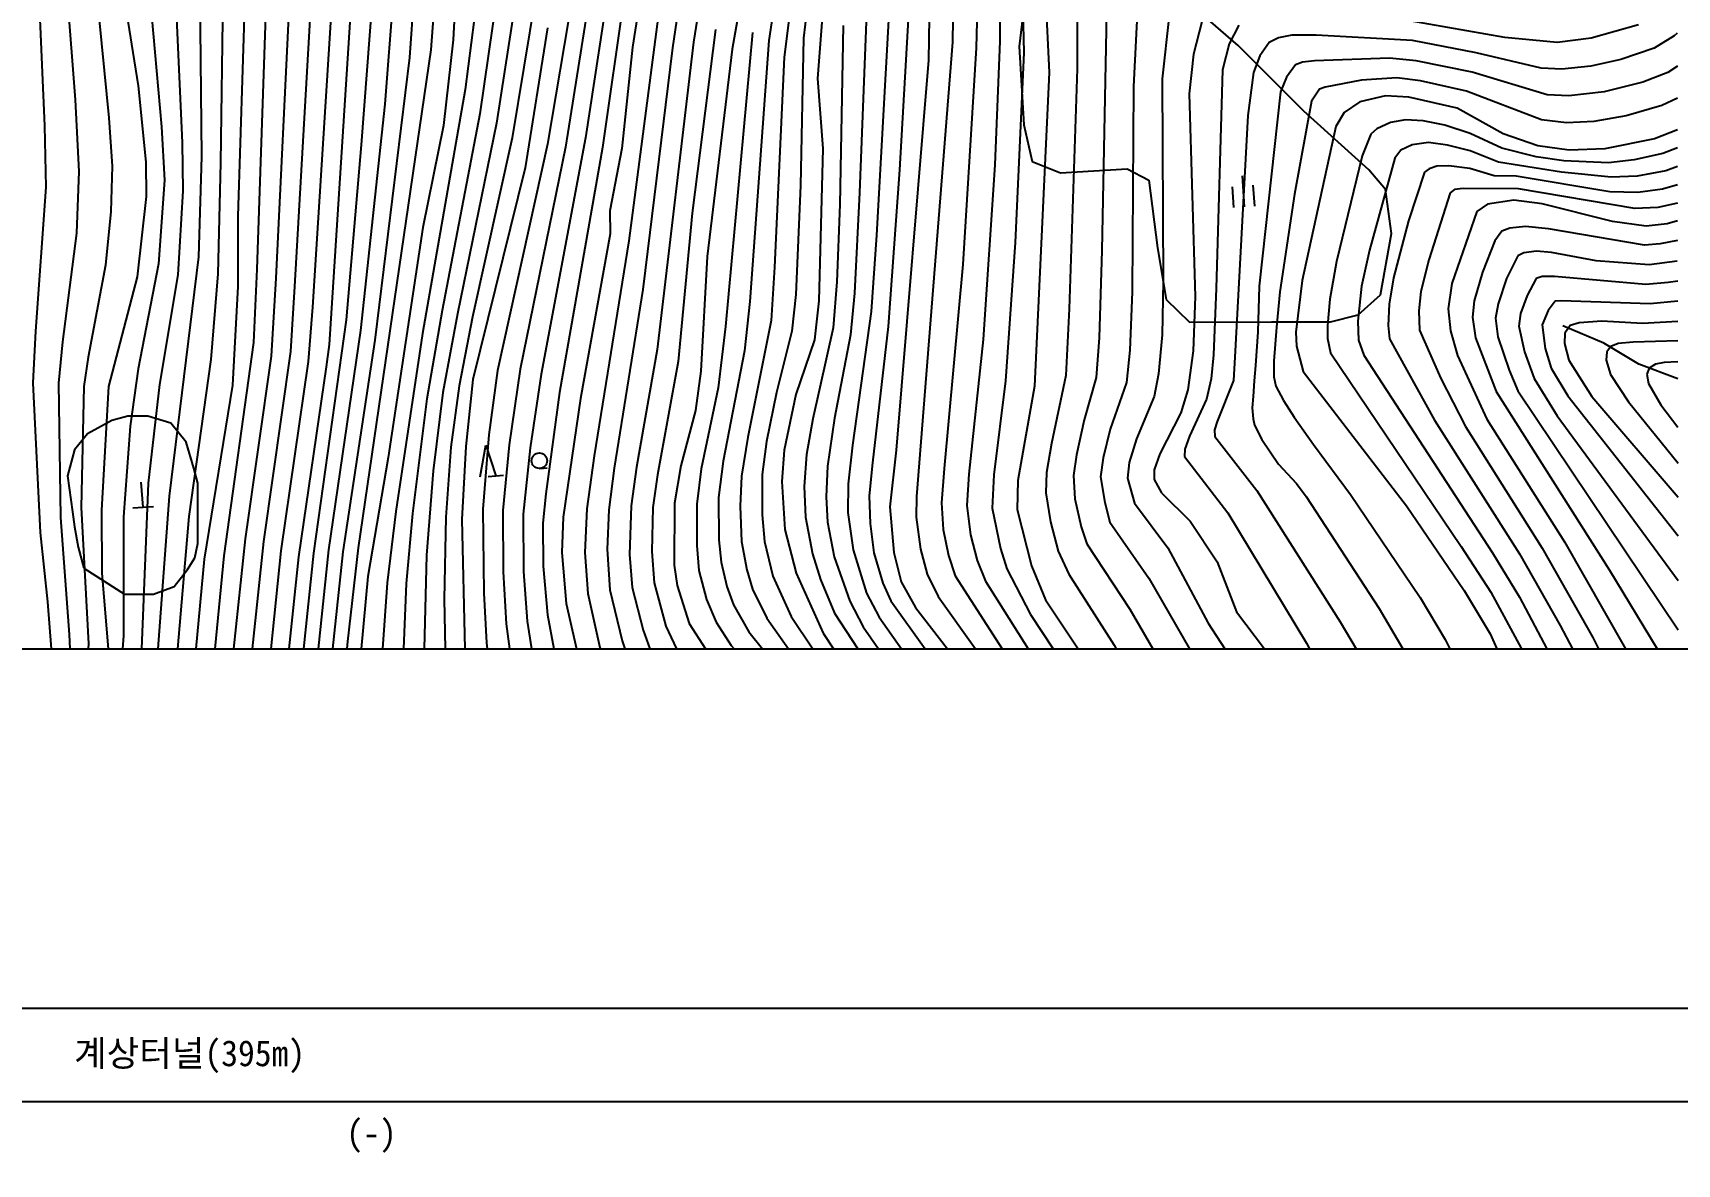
# Model space of a CAD drawing. Header units: millimetres. Extents: x 11366 to 12162, y 1103 to 1810.
# Drawn here: x 11638.1 to 11796.4, y 1346.9 to 1455.7 of the extents above; entities that cross this region are included whole.
import ezdxf
from ezdxf.enums import TextEntityAlignment as Align
from ezdxf.xclip import XClip

# ---------------------------------------------------------------- set-up
doc = ezdxf.new("R2010")
doc.units = ezdxf.units.MM
doc.header["$LTSCALE"] = 10
doc.header["$MEASUREMENT"] = 0
doc.header["$XCLIPFRAME"] = 2
for name, color, linetype in [('TT-TABL-LIN1', 4, 'Continuous'), ('TT-TABL-LIN2', 1, 'Continuous'), ('TT-TABL-TEX2', 3, 'Continuous'), ('TZ-BASE', 253, 'Continuous')]:
    doc.layers.add(name, color=color, linetype=linetype)
doc.layers.add('TX-PAPR', color=2, linetype='Continuous', plot=False)
doc.styles.get("Standard").update_dxf_attribs({"font": 'GulimChe.ttf'})

# ---------------------------------------------------------------- blocks, each defined once
blk = doc.blocks.new('JD-DHDFH546DFH43')
at = {"layer": 'TZ-BASE'}
for p, q in [((204.76, 21.18, 236), (204.09, -28.23, 236)), ((249.18, 8.48, 214), (243.41, -35.72, 214)), ((251.3, 8.15, 213), (247.62, -17.16, 213)), ((253.49, 8.13, 212), (249.63, -16.61, 212)), ((209.13, 6.7, 234), (207.59, -38.46, 234)), ((257.59, 6.93, 210), (253.37, -17.28, 210)), ((215.97, 5.53, 231), (212.95, -42.12, 231)), ((206.89, 1.84, 235), (205.75, -33.34, 235)), ((213.69, 3.08, 232), (211.22, -40.13, 232)), ((236.73, 1.86, 221), (232.16, -25.81, 221)), ((211.38, 1.26, 233), (209.41, -39.33, 233)), ((234.52, 0.47, 222), (230.66, -24.42, 222)), ((240.23, 1.27, 219), (235.57, -26.42, 219)), ((241.72, 1.09, 218), (237.31, -26.72, 218)), ((201.97, -1.38, 237), (202.27, -27.61, 237)), ((230.33, -0.15, 224), (227.66, -21.16, 224)), ((232.36, -0.42, 223), (229.07, -23.51, 223)), ((277.2, -1.33, 198), (276.86, -17.14, 198)), ((242.93, -1.63, 217), (239.23, -25.83, 217)), ((244.27, -3.17, 216), (240.87, -26.75, 216)), ((283.15, -4.32, 195), (283.86, -19.54, 195)), ((199.48, -5.48, 238), (200.39, -26.27, 238)), ((245.53, -5.88, 215), (243.75, -17.08, 215)), ((268.91, -5.56, 202), (267.24, -35.19, 202)), ((270.83, -5.12, 201), (269.48, -28.91, 201)), ((279.02, -5.19, 197), (279.14, -16.51, 197)), ((281.14, -4.84, 196), (281.45, -17.65, 196)), ((286.55, -4.86, 194), (286.57, -19.17, 194)), ((258.26, -7.14, 208), (256.88, -16.44, 208)), ((274.72, -6.69, 199), (274.57, -16.62, 199)), ((186.47, -9.18, 243), (187.14, -24.66, 243)), ((191.89, -8.92, 241), (193.33, -23.88, 241)), ((216.96, -8.34, 230), (214.55, -45.71, 230)), ((219.01, -8.2, 229), (217.64, -26.49, 229)), ((220.97, -8.67, 228), (219.9, -22.58, 228)), ((222.96, -8.84, 227), (222.28, -18.09, 227)), ((224.98, -8.74, 226), (224.33, -17.34, 226)), ((226.9, -9.35, 225), (226.48, -16.39, 225)), ((261.18, -8.37, 206), (260.22, -16.21, 206)), ((272.39, -8.8, 200), (272.27, -18.33, 200)), ((281.95, -8.97, 196.72), (280.99, -17.01, 196.72)), ((289.48, -9.14, 193), (288.96, -36.65, 193)), ((189.16, -9.7, 242), (190.1, -22.17, 242)), ((194.56, -10.68, 240), (196.16, -20.82, 240)), ((259.32, -10.26, 207), (258.37, -18.04, 207)), ((262.32, -10.37, 205), (261.57, -20.09, 205)), ((266.42, -10.27, 203), (265.61, -31.08, 203)), ((197.27, -11.87, 239), (198.42, -24.75, 239)), ((292.41, -12.63, 192), (291.98, -20.86, 192)), ((302.07, -16.93, 196.72), (296.53, -12.11, 196.72)), ((295.42, -14.04, 191), (294.77, -20.13, 191)), ((235.58, -15.23, 220), (233.42, -28.71, 220)), ((251.76, -15.38, 211), (249.5, -33.07, 211)), ((255.32, -15.69, 209), (252.72, -43.97, 209)), ((264.04, -15.02, 204), (263.72, -32.23, 204)), ((298.58, -14.65, 190), (297.78, -17.76, 190)), ((302.12, -14.96, 189), (301.22, -16.77, 189)), ((327.76, -16.17, 189), (318.61, -14.55, 189)), ((340.61, -14.94, 189), (336.06, -16.21, 189)), ((344.35, -15.74, 188), (344.04, -16, 188)), ((224.33, -17.34, 226), (217.34, -65.27, 226)), ((226.48, -16.39, 225), (225.55, -24.63, 225)), ((243.75, -17.08, 215), (242.73, -26.85, 215)), ((247.62, -17.16, 213), (244.75, -40.4, 213)), ((249.63, -16.61, 212), (246.14, -46.2, 212)), ((253.37, -17.28, 210), (250.94, -37.25, 210)), ((256.88, -16.44, 208), (255.07, -41.56, 208)), ((260.22, -16.21, 206), (259.92, -30.4, 206)), ((274.57, -16.62, 199), (271.11, -60.35, 199)), ((276.86, -17.14, 198), (275.56, -38.02, 198)), ((279.14, -16.51, 197), (278.64, -28.41, 197)), ((280.99, -17.01, 196.72), (281.45, -24.58, 196.72)), ((301.22, -16.77, 189), (300.57, -19.27, 189)), ((308.39, -23.24, 196.72), (302.07, -16.93, 196.72)), ((305.05, -16.64, 188), (304.17, -17.92, 188)), ((305.97, -16.19, 188), (305.05, -16.64, 188)), ((307.23, -15.93, 188), (305.97, -16.19, 188)), ((309.58, -15.95, 188), (307.23, -15.93, 188)), ((318.87, -16.46, 188), (309.58, -15.95, 188)), ((324.99, -17.62, 188), (318.87, -16.46, 188)), ((332.79, -16.65, 189), (327.76, -16.17, 189)), ((336.06, -16.21, 189), (332.79, -16.65, 189)), ((342.13, -17.18, 188), (338.91, -18.27, 188)), ((344.04, -16, 188), (342.13, -17.18, 188)), ((222.28, -18.09, 227), (218.96, -45.29, 227)), ((258.37, -18.04, 207), (257.44, -38.26, 207)), ((272.27, -18.33, 200), (269.14, -55.87, 200)), ((281.45, -17.65, 196), (280.61, -35.9, 196)), ((297.78, -17.76, 190), (297.36, -21.57, 190)), ((304.17, -17.92, 188), (303.55, -19.52, 188)), ((307.59, -18.8, 187), (306.73, -19.98, 187)), ((308.27, -18.53, 187), (307.59, -18.8, 187)), ((309.43, -18.39, 187), (308.27, -18.53, 187)), ((316.63, -18.15, 187), (309.43, -18.39, 187)), ((319.21, -18.39, 187), (316.63, -18.15, 187)), ((324.59, -19.49, 187), (319.21, -18.39, 187)), ((331.23, -19.12, 188), (324.99, -17.62, 188)), ((336.04, -18.93, 188), (333.23, -19.2, 188)), ((338.91, -18.27, 188), (336.04, -18.93, 188)), ((344.36, -18.92, 187), (343.43, -19.53, 187)), ((261.57, -20.09, 205), (262.07, -26.84, 205)), ((283.86, -19.54, 195), (282.46, -49.73, 195)), ((286.57, -19.17, 194), (285.81, -42.26, 194)), ((294.77, -20.13, 191), (294.84, -39.63, 191)), ((300.57, -19.27, 189), (299.95, -40.33, 189)), ((303.55, -19.52, 188), (302.99, -23.67, 188)), ((306.73, -19.98, 187), (306.15, -21.38, 187)), ((313.96, -20.28, 186), (310.44, -20.93, 186)), ((317.34, -20.03, 186), (313.96, -20.28, 186)), ((319.64, -20.33, 186), (317.34, -20.03, 186)), ((324.04, -21.32, 186), (319.64, -20.33, 186)), ((331.82, -21.69, 187), (324.59, -19.49, 187)), ((333.23, -19.2, 188), (331.23, -19.12, 188)), ((341.04, -20.47, 187), (337.3, -21.4, 187)), ((343.43, -19.53, 187), (341.04, -20.47, 187)), ((196.16, -20.82, 240), (196.9, -28.17, 240)), ((227.66, -21.16, 224), (223.53, -44.66, 224)), ((291.98, -20.86, 192), (291.85, -40.63, 192)), ((297.36, -21.57, 190), (297.94, -41.08, 190)), ((306.15, -21.38, 187), (304.08, -40.08, 187)), ((309.9, -21.13, 186), (309.14, -22.3, 186)), ((310.44, -20.93, 186), (309.9, -21.13, 186)), ((316.25, -21.76, 185), (313.78, -22.35, 185)), ((318.49, -21.91, 185), (316.25, -21.76, 185)), ((323.15, -22.97, 185), (318.49, -21.91, 185)), ((331.28, -24.08, 186), (324.04, -21.32, 186)), ((333.9, -21.77, 187), (331.82, -21.69, 187)), ((337.3, -21.4, 187), (333.9, -21.77, 187)), ((344.36, -21.99, 186), (342.86, -22.71, 186)), ((190.1, -22.17, 242), (190.46, -29.06, 242)), ((219.9, -22.58, 228), (217.58, -44.35, 228)), ((229.07, -23.51, 223), (225.42, -42.45, 223)), ((302.99, -23.67, 188), (301.76, -46.94, 188)), ((309.14, -22.3, 186), (307.5, -31.25, 186)), ((314.65, -28.91, 196.72), (308.39, -23.24, 196.72)), ((312.29, -23.39, 185), (311.47, -24.71, 185)), ((313.78, -22.35, 185), (312.29, -23.39, 185)), ((327.57, -25.43, 185), (323.15, -22.97, 185)), ((339.42, -23.69, 186), (336.31, -24.25, 186)), ((342.86, -22.71, 186), (339.42, -23.69, 186)), ((187.14, -24.66, 243), (187.27, -30.57, 243)), ((193.33, -23.88, 241), (193.65, -28.55, 241)), ((198.42, -24.75, 239), (198.69, -29.88, 239)), ((225.55, -24.63, 225), (223.58, -34.45, 225)), ((230.66, -24.42, 222), (226.9, -42.74, 222)), ((281.45, -24.58, 196.72), (282.23, -28.08, 196.72)), ((311.47, -24.71, 185), (308.23, -39.55, 185)), ((315.41, -24.94, 184), (314.84, -25.47, 184)), ((316.74, -24.33, 184), (315.41, -24.94, 184)), ((318.19, -24.08, 184), (316.74, -24.33, 184)), ((319.88, -24.19, 184), (318.19, -24.08, 184)), ((321.98, -24.6, 184), (319.88, -24.19, 184)), ((324.41, -25.4, 184), (321.98, -24.6, 184)), ((333.68, -24.36, 186), (331.28, -24.08, 186)), ((336.31, -24.25, 186), (333.68, -24.36, 186)), ((344.37, -25.04, 185), (342.16, -25.9, 185)), ((200.39, -26.27, 238), (200.47, -30.93, 238)), ((217.64, -26.49, 229), (216.18, -43.32, 229)), ((232.16, -25.81, 221), (228.37, -43.03, 221)), ((235.57, -26.42, 219), (230.77, -48.2, 219)), ((237.31, -26.72, 218), (232.93, -48.09, 218)), ((239.23, -25.83, 217), (234.96, -48.55, 217)), ((240.87, -26.75, 216), (236.74, -50.34, 216)), ((242.73, -26.85, 215), (241.57, -32.83, 215)), ((262.07, -26.84, 205), (261.69, -41.5, 205)), ((314.84, -25.47, 184), (314, -27.56, 184)), ((318.82, -26.48, 183), (317.73, -27, 183)), ((320.4, -26.28, 183), (318.82, -26.48, 183)), ((322.22, -26.51, 183), (320.4, -26.28, 183)), ((324.42, -27.06, 183), (322.22, -26.51, 183)), ((327.46, -26.82, 184), (324.41, -25.4, 184)), ((330.76, -27.66, 184), (327.46, -26.82, 184)), ((330.93, -26.6, 185), (327.57, -25.43, 185)), ((333.95, -27.01, 185), (330.93, -26.6, 185)), ((337.37, -26.88, 185), (333.95, -27.01, 185)), ((342.16, -25.9, 185), (337.37, -26.88, 185)), ((344.37, -26.79, 184), (342.97, -27.34, 184)), ((196.9, -28.17, 240), (196.93, -31.47, 240)), ((202.27, -27.61, 237), (201.98, -37.27, 237)), ((204.09, -28.23, 236), (203.84, -38.89, 236)), ((278.64, -28.41, 197), (277.51, -45.24, 197)), ((282.23, -28.08, 196.72), (284.97, -29.19, 196.72)), ((314, -27.56, 184), (311.54, -37.73, 184)), ((317.15, -27.76, 183), (314.73, -36.63, 183)), ((317.73, -27, 183), (317.15, -27.76, 183)), ((327.13, -28.15, 183), (324.42, -27.06, 183)), ((333.2, -29.13, 183), (327.13, -28.15, 183)), ((333.44, -28.03, 184), (330.76, -27.66, 184)), ((337.73, -28.21, 184), (333.44, -28.03, 184)), ((340.2, -27.93, 184), (337.73, -28.21, 184)), ((342.97, -27.34, 184), (340.2, -27.93, 184)), ((190.46, -29.06, 242), (190.24, -35, 242)), ((193.65, -28.55, 241), (193.55, -32.9, 241)), ((198.69, -29.88, 239), (198.13, -37.95, 239)), ((233.42, -28.71, 220), (228.4, -49.08, 220)), ((269.48, -28.91, 201), (268.38, -43.98, 201)), ((284.97, -29.19, 196.72), (291.38, -28.79, 196.72)), ((291.38, -28.79, 196.72), (293.47, -29.9, 196.72)), ((293.47, -29.9, 196.72), (294.29, -36.4, 196.72)), ((302.45, -29.46, 188.43), (302.66, -32.45, 188.43)), ((316.25, -30.79, 196.72), (314.65, -28.91, 196.72)), ((320, -29.13, 182), (318.47, -33.8, 182)), ((320.45, -28.79, 182), (320, -29.13, 182)), ((321.21, -28.54, 182), (320.45, -28.79, 182)), ((322.35, -28.51, 182), (321.21, -28.54, 182)), ((324.36, -28.77, 182), (322.35, -28.51, 182)), ((326.72, -29.48, 182), (324.36, -28.77, 182)), ((328.85, -29.51, 182), (326.72, -29.48, 182)), ((337.84, -31, 182), (328.85, -29.51, 182)), ((337.99, -29.61, 183), (333.2, -29.13, 183)), ((340.5, -29.5, 183), (337.99, -29.61, 183)), ((343.26, -28.98, 183), (340.5, -29.5, 183)), ((344.37, -28.57, 183), (343.26, -28.98, 183)), ((187.27, -30.57, 243), (186.28, -44.41, 243)), ((196.93, -31.47, 240), (196.08, -39.19, 240)), ((200.47, -30.93, 238), (199.97, -38.99, 238)), ((259.92, -30.4, 206), (259.48, -40.91, 206)), ((265.61, -31.08, 203), (265.13, -40.77, 203)), ((301.67, -32.52, 188.43), (301.52, -30.52, 188.43)), ((303.66, -32.38, 188.43), (303.52, -30.38, 188.43)), ((307.5, -31.25, 186), (306.07, -40.65, 186)), ((316.83, -35.01, 196.72), (316.25, -30.79, 196.72)), ((322.47, -31.11, 181), (320.43, -37.57, 181)), ((322.89, -30.79, 181), (322.47, -31.11, 181)), ((323.73, -30.69, 181), (322.89, -30.79, 181)), ((329.05, -30.72, 181), (323.73, -30.69, 181)), ((340.25, -32.62, 181), (329.05, -30.72, 181)), ((340.54, -31.08, 182), (337.84, -31, 182)), ((342.94, -30.77, 182), (340.54, -31.08, 182)), ((344.37, -30.34, 182), (342.94, -30.77, 182)), ((193.55, -32.9, 241), (193.02, -38.08, 241)), ((241.57, -32.83, 215), (241.6, -35.05, 215)), ((249.5, -33.07, 211), (248.17, -47.35, 211)), ((263.72, -32.23, 204), (263.43, -39.66, 204)), ((325.06, -32.9, 180), (322.65, -39.85, 180)), ((326.09, -32.21, 180), (325.06, -32.9, 180)), ((328.6, -31.8, 180), (326.09, -32.21, 180)), ((331.35, -32.18, 180), (328.6, -31.8, 180)), ((338.1, -33.88, 180), (331.35, -32.18, 180)), ((342.49, -32.52, 181), (340.25, -32.62, 181)), ((344.36, -32.09, 181), (342.49, -32.52, 181)), ((205.75, -33.34, 235), (205.76, -40.12, 235)), ((223.58, -34.45, 225), (220.23, -56.59, 225)), ((318.47, -33.8, 182), (317.03, -39.29, 182)), ((327.46, -34.81, 179), (326.79, -35.72, 179)), ((328.24, -34.5, 179), (327.46, -34.81, 179)), ((329.73, -34.34, 179), (328.24, -34.5, 179)), ((331.94, -34.58, 179), (329.73, -34.34, 179)), ((341.18, -36.16, 179), (331.94, -34.58, 179)), ((341.35, -34.31, 180), (338.1, -33.88, 180)), ((343.38, -34.09, 180), (341.35, -34.31, 180)), ((344.38, -33.8, 180), (343.38, -34.09, 180)), ((190.24, -35, 242), (188.89, -45.44, 242)), ((241.6, -35.05, 215), (238.76, -50.89, 215)), ((243.41, -35.72, 214), (240.08, -56.42, 214)), ((267.24, -35.19, 202), (266.75, -42.54, 202)), ((280.61, -35.9, 196), (279.67, -49.21, 196)), ((294.29, -36.4, 196.72), (295.14, -41.39, 196.72)), ((315.76, -40.92, 196.72), (316.83, -35.01, 196.72)), ((326.79, -35.72, 179), (325.59, -38.73, 179)), ((342.71, -36.03, 179), (341.18, -36.16, 179)), ((344.38, -35.69, 179), (342.71, -36.03, 179)), ((198.13, -37.95, 239), (196.16, -48.04, 239)), ((201.98, -37.27, 237), (199.16, -60.31, 237)), ((250.94, -37.25, 210), (250.34, -48.28, 210)), ((288.96, -36.65, 193), (288.7, -45.08, 193)), ((311.54, -37.73, 184), (310.9, -41.34, 184)), ((314.73, -36.63, 183), (313.96, -40.09, 183)), ((320.43, -37.57, 181), (319.67, -40.6, 181)), ((329.01, -37.17, 178), (327.91, -39.37, 178)), ((329.56, -36.88, 178), (329.01, -37.17, 178)), ((330.81, -36.73, 178), (329.56, -36.88, 178)), ((332.24, -36.86, 178), (330.81, -36.73, 178)), ((336.54, -37.65, 178), (332.24, -36.86, 178)), ((341.63, -38.03, 178), (336.54, -37.65, 178)), ((344.34, -37.69, 178), (341.63, -38.03, 178)), ((193.02, -38.08, 241), (191.35, -46.92, 241)), ((196.08, -39.19, 240), (193.31, -49.75, 240)), ((199.97, -38.99, 238), (198.22, -49.56, 238)), ((203.84, -38.89, 236), (203.15, -47.14, 236)), ((207.59, -38.46, 234), (207.27, -45.52, 234)), ((209.41, -39.33, 233), (208.98, -46.83, 233)), ((257.44, -38.26, 207), (257.1, -43.39, 207)), ((275.56, -38.02, 198), (273.78, -57.63, 198)), ((308.23, -39.55, 185), (307.63, -44.51, 185)), ((317.03, -39.29, 182), (316.62, -41.82, 182)), ((325.59, -38.73, 179), (324.78, -41.51, 179)), ((327.91, -39.37, 178), (327.09, -41.79, 178)), ((330.75, -39.36, 177), (329.88, -40.98, 177)), ((331.34, -39.16, 177), (330.75, -39.36, 177)), ((332.54, -39.16, 177), (331.34, -39.16, 177)), ((341.31, -39.92, 177), (332.54, -39.16, 177)), ((205.76, -40.12, 235), (205.24, -49.63, 235)), ((211.22, -40.13, 232), (210.83, -46.37, 232)), ((244.75, -40.4, 213), (242.01, -57.61, 213)), ((259.48, -40.91, 206), (259.11, -44.42, 206)), ((263.43, -39.66, 204), (263.08, -44.11, 204)), ((265.13, -40.77, 203), (264.76, -44.79, 203)), ((291.85, -40.63, 192), (291.64, -46.24, 192)), ((294.84, -39.63, 191), (294.74, -44.79, 191)), ((297.94, -41.08, 190), (297.73, -46.31, 190)), ((299.95, -40.33, 189), (299.71, -46.7, 189)), ((304.08, -40.08, 187), (303.96, -44.48, 187)), ((306.07, -40.65, 186), (305.75, -44.04, 186)), ((313.96, -40.09, 183), (313.6, -43.47, 183)), ((313.64, -42.84, 196.72), (315.76, -40.92, 196.72)), ((319.67, -40.6, 181), (319.46, -42.46, 181)), ((322.65, -39.85, 180), (322.3, -42.27, 180)), ((329.88, -40.98, 177), (329.25, -42.71, 177)), ((343.48, -39.74, 177), (341.31, -39.92, 177)), ((344.39, -39.61, 177), (343.48, -39.74, 177)), ((212.95, -42.12, 231), (212.53, -47.33, 231)), ((225.42, -42.45, 223), (223.97, -50.94, 223)), ((226.9, -42.74, 222), (225.51, -50.34, 222)), ((255.07, -41.56, 208), (254.54, -46.32, 208)), ((261.69, -41.5, 205), (261.29, -45.26, 205)), ((266.75, -42.54, 202), (264.94, -55.38, 202)), ((285.81, -42.26, 194), (285.47, -48.69, 194)), ((295.14, -41.39, 196.72), (297.37, -43.57, 196.72)), ((310.9, -41.34, 184), (310.66, -43.87, 184)), ((316.62, -41.82, 182), (316.52, -43.89, 182)), ((319.46, -42.46, 181), (319.52, -44.32, 181)), ((322.3, -42.27, 180), (322.5, -44.39, 180)), ((324.78, -41.51, 179), (324.62, -43.09, 179)), ((327.09, -41.79, 178), (326.85, -43.17, 178)), ((329.25, -42.71, 177), (329.08, -43.95, 177)), ((331.92, -42.44, 176), (331.35, -43.81, 176)), ((332.59, -41.54, 176), (331.92, -42.44, 176)), ((333.16, -41.51, 176), (332.59, -41.54, 176)), ((341.74, -41.78, 176), (333.16, -41.51, 176)), ((344.39, -41.55, 176), (341.74, -41.78, 176)), ((216.18, -43.32, 229), (213.05, -65.79, 229)), ((228.37, -43.03, 221), (227.06, -49.68, 221)), ((252.72, -43.97, 209), (252, -49.87, 209)), ((257.1, -43.39, 207), (254.87, -54.61, 207)), ((263.08, -44.11, 204), (261.12, -52.85, 204)), ((268.38, -43.98, 201), (266.86, -57.1, 201)), ((297.37, -43.57, 196.72), (305.28, -43.51, 196.72)), ((305.28, -43.51, 196.72), (310.97, -43.53, 196.72)), ((305.75, -44.04, 186), (305.49, -47.3, 186)), ((310.66, -43.87, 184), (310.66, -45.14, 184)), ((310.97, -43.53, 196.72), (313.64, -42.84, 196.72)), ((313.6, -43.47, 183), (313.67, -45.3, 183)), ((316.52, -43.89, 182), (316.65, -45.17, 182)), ((319.52, -44.32, 181), (321.58, -48.98, 181)), ((324.62, -43.09, 179), (324.92, -45.08, 179)), ((326.85, -43.17, 178), (327.07, -44.97, 178)), ((329.08, -43.95, 177), (329.63, -46.4, 177)), ((331.35, -43.81, 176), (331.62, -46.09, 176)), ((337.29, -45.57, 175.79), (333.33, -43.91, 175.79)), ((334.05, -43.89, 175), (333.53, -44.6, 175)), ((334.89, -43.61, 175), (334.05, -43.89, 175)), ((337.08, -43.45, 175), (334.89, -43.61, 175)), ((340.99, -43.7, 175), (337.08, -43.45, 175)), ((344.39, -43.49, 175), (340.99, -43.7, 175)), ((186.28, -44.41, 243), (186.04, -49.39, 243)), ((188.89, -45.44, 242), (188.49, -49.43, 242)), ((207.27, -45.52, 234), (204.42, -66.06, 234)), ((214.55, -45.71, 230), (214.28, -47.86, 230)), ((217.58, -44.35, 228), (214.5, -65.46, 228)), ((218.96, -45.29, 227), (215.87, -65.67, 227)), ((223.53, -44.66, 224), (220.98, -61.78, 224)), ((259.11, -44.42, 206), (257.63, -50.33, 206)), ((261.29, -45.26, 205), (259.5, -50.52, 205)), ((264.76, -44.79, 203), (263.22, -52.79, 203)), ((277.51, -45.24, 197), (276.14, -58.18, 197)), ((288.7, -45.08, 193), (288.41, -48.88, 193)), ((294.74, -44.79, 191), (294.41, -48.54, 191)), ((303.96, -44.48, 187), (303.74, -47.72, 187)), ((307.63, -44.51, 185), (307.68, -45.87, 185)), ((307.68, -45.87, 185), (308.34, -48.31, 185)), ((310.66, -45.14, 184), (310.95, -46.5, 184)), ((313.67, -45.3, 183), (314.18, -46.74, 183)), ((316.65, -45.17, 182), (320.97, -53, 182)), ((322.5, -44.39, 180), (323.18, -46.75, 180)), ((324.92, -45.08, 179), (326.91, -50.24, 179)), ((327.07, -44.97, 178), (328.16, -48.17, 178)), ((333.53, -44.6, 175), (333.5, -45.62, 175)), ((333.5, -45.62, 175), (333.91, -47.21, 175)), ((340.65, -47.61, 175.79), (337.29, -45.57, 175.79)), ((338.66, -45.61, 174), (337.94, -45.91, 174)), ((340.1, -45.48, 174), (338.66, -45.61, 174)), ((344.4, -45.34, 174), (340.1, -45.48, 174)), ((191.35, -46.92, 241), (190.92, -49.74, 241)), ((203.15, -47.14, 236), (201.06, -62.27, 236)), ((208.98, -46.83, 233), (206.46, -64.41, 233)), ((210.83, -46.37, 232), (208.22, -64.66, 232)), ((212.53, -47.33, 231), (209.9, -65.57, 231)), ((246.14, -46.2, 212), (244.16, -57.51, 212)), ((248.17, -47.35, 211), (246.16, -58.24, 211)), ((254.54, -46.32, 208), (252.5, -56.95, 208)), ((291.64, -46.24, 192), (291.32, -49.37, 192)), ((297.73, -46.31, 190), (297.22, -50.06, 190)), ((299.71, -46.7, 189), (299.48, -49.02, 189)), ((301.76, -46.94, 188), (301.62, -49.17, 188)), ((305.49, -47.3, 186), (305.52, -48.81, 186)), ((310.95, -46.5, 184), (323.55, -65.14, 184)), ((314.18, -46.74, 183), (326.55, -65.77, 183)), ((323.18, -46.75, 180), (326.01, -52.88, 180)), ((329.63, -46.4, 177), (330.56, -48.99, 177)), ((331.62, -46.09, 176), (332.22, -47.99, 176)), ((333.91, -47.21, 175), (336.11, -50.72, 175)), ((337.56, -46.41, 174), (337.49, -47.22, 174)), ((337.49, -47.22, 174), (337.93, -48.59, 174)), ((337.94, -45.91, 174), (337.56, -46.41, 174)), ((343.1, -47.45, 173), (342.25, -47.59, 173)), ((344.4, -47.38, 173), (343.1, -47.45, 173)), ((196.16, -48.04, 239), (195.41, -53.56, 239)), ((214.28, -47.86, 230), (211.59, -66.13, 230)), ((230.77, -48.2, 219), (229.93, -54.41, 219)), ((232.93, -48.09, 218), (231.89, -55.37, 218)), ((234.96, -48.55, 217), (233.92, -55.66, 217)), ((250.34, -48.28, 210), (249.81, -52.06, 210)), ((285.47, -48.69, 194), (284.11, -55.24, 194)), ((288.41, -48.88, 193), (287.25, -52.95, 193)), ((294.41, -48.54, 191), (294, -50.7, 191)), ((299.48, -49.02, 189), (299.01, -50.97, 189)), ((303.74, -47.72, 187), (303.61, -49.19, 187)), ((305.52, -48.81, 186), (305.69, -49.71, 186)), ((308.34, -48.31, 185), (318.29, -61.22, 185)), ((321.58, -48.98, 181), (323.95, -53.59, 181)), ((328.16, -48.17, 178), (329, -50.18, 178)), ((330.56, -48.99, 177), (332.78, -52.56, 177)), ((332.22, -47.99, 176), (333.82, -50.64, 176)), ((337.93, -48.59, 174), (339.64, -51.22, 174)), ((344.4, -49.02, 175.79), (340.65, -47.61, 175.79)), ((341.63, -47.99, 173), (341.41, -48.56, 173)), ((341.41, -48.56, 173), (341.57, -49.47, 173)), ((342.25, -47.59, 173), (341.63, -47.99, 173)), ((186.04, -49.39, 243), (186.74, -63.79, 243)), ((188.49, -49.43, 242), (188.68, -62.35, 242)), ((190.92, -49.74, 241), (190.69, -61.41, 241)), ((193.31, -49.75, 240), (192.63, -61.66, 240)), ((198.22, -49.56, 238), (197.13, -59.04, 238)), ((205.24, -49.63, 235), (202.52, -66.38, 235)), ((225.51, -50.34, 222), (224.58, -57.87, 222)), ((227.06, -49.68, 221), (226.28, -55.6, 221)), ((228.4, -49.08, 220), (227.72, -55.53, 220)), ((236.74, -50.34, 216), (235.42, -60.07, 216)), ((252, -49.87, 209), (250.38, -57.66, 209)), ((257.63, -50.33, 206), (256.67, -55.04, 206)), ((259.5, -50.52, 205), (258.35, -55.87, 205)), ((279.67, -49.21, 196), (278.56, -58.25, 196)), ((282.46, -49.73, 195), (280.87, -58.81, 195)), ((291.32, -49.37, 192), (289.76, -53.87, 192)), ((297.22, -50.06, 190), (296.54, -52.28, 190)), ((301.62, -49.17, 188), (300.06, -53.13, 188)), ((303.61, -49.19, 187), (303.5, -50.7, 187)), ((305.69, -49.71, 186), (306.44, -51.09, 186)), ((326.91, -50.24, 179), (337.81, -67.44, 179)), ((329, -50.18, 178), (344.44, -73.17, 178)), ((333.82, -50.64, 176), (344.43, -64.13, 176)), ((341.57, -49.47, 173), (342.77, -51.51, 173)), ((223.97, -50.94, 223), (222.59, -61.96, 223)), ((238.76, -50.89, 215), (237.09, -62.32, 215)), ((249.81, -52.06, 210), (248.4, -57.38, 210)), ((294, -50.7, 191), (292.27, -54.79, 191)), ((299.01, -50.97, 189), (297.39, -54.53, 189)), ((303.5, -50.7, 187), (303.42, -51.79, 187)), ((303.42, -51.79, 187), (303.52, -52.86, 187)), ((306.44, -51.09, 186), (307.45, -52.71, 186)), ((336.11, -50.72, 175), (344.42, -60.4, 175)), ((339.64, -51.22, 174), (344.42, -57.13, 174)), ((342.77, -51.51, 173), (344.41, -53.66, 173)), ((193.62, -53.01, 238.13), (191.3, -54.32, 238.13)), ((195.16, -52.6, 238.13), (193.62, -53.01, 238.13)), ((195.41, -53.56, 239), (194.77, -62.28, 239)), ((197.1, -52.6, 238.13), (195.16, -52.6, 238.13)), ((199.3, -53.29, 238.13), (197.1, -52.6, 238.13)), ((200.79, -55.1, 238.13), (199.3, -53.29, 238.13)), ((261.12, -52.85, 204), (260.51, -56.29, 204)), ((263.22, -52.79, 203), (262.53, -57.41, 203)), ((287.25, -52.95, 193), (286.51, -56.31, 193)), ((296.54, -52.28, 190), (294.52, -56.23, 190)), ((300.06, -53.13, 188), (299.78, -53.92, 188)), ((303.52, -52.86, 187), (303.65, -53.47, 187)), ((303.65, -53.47, 187), (304.34, -54.85, 187)), ((307.45, -52.71, 186), (309.32, -55.32, 186)), ((320.97, -53, 182), (329.15, -65.85, 182)), ((323.95, -53.59, 181), (331.33, -65.3, 181)), ((326.01, -52.88, 180), (333.49, -64.71, 180)), ((332.78, -52.56, 177), (344.43, -68.42, 177)), ((191.3, -54.32, 238.13), (190.03, -55.83, 238.13)), ((201.54, -57.61, 238.13), (200.79, -55.1, 238.13)), ((229.93, -54.41, 219), (229.34, -61.56, 219)), ((231.89, -55.37, 218), (231.29, -61.68, 218)), ((254.87, -54.61, 207), (254.25, -58.37, 207)), ((256.67, -55.04, 206), (256.23, -58.22, 206)), ((264.94, -55.38, 202), (264.53, -59.11, 202)), ((284.11, -55.24, 194), (283.63, -58.04, 194)), ((289.76, -53.87, 192), (289.06, -56.61, 192)), ((292.27, -54.79, 191), (291.58, -57.05, 191)), ((297.39, -54.53, 189), (296.93, -55.79, 189)), ((299.78, -53.92, 188), (299.81, -54.55, 188)), ((299.81, -54.55, 188), (303.86, -59.77, 188)), ((304.34, -54.85, 187), (305.96, -57.21, 187)), ((309.32, -55.32, 186), (312.89, -60.14, 186)), ((190.03, -55.83, 238.13), (189.37, -58.36, 238.13)), ((220.23, -56.59, 225), (218.27, -68.02, 225)), ((226.28, -55.6, 221), (225.8, -62.32, 221)), ((227.72, -55.53, 220), (227.32, -62.54, 220)), ((229.1, -58.45, 219.29), (229.64, -55.41, 219.29)), ((229.64, -55.41, 219.29), (230.6, -58.34, 219.29)), ((233.92, -55.66, 217), (233.22, -62.05, 217)), ((240.08, -56.42, 214), (239.36, -61.52, 214)), ((252.5, -56.95, 208), (252.05, -60.42, 208)), ((258.35, -55.87, 205), (258.13, -58.88, 205)), ((260.51, -56.29, 204), (260.3, -59.38, 204)), ((269.14, -55.87, 200), (268.54, -61.32, 200)), ((286.51, -56.31, 193), (286.21, -58.3, 193)), ((289.06, -56.61, 192), (288.81, -58.43, 192)), ((294.52, -56.23, 190), (293.97, -57.77, 190)), ((296.93, -55.79, 189), (296.92, -56.49, 189)), ((296.92, -56.49, 189), (301.07, -61.91, 189)), ((189.37, -58.36, 238.13), (189.85, -61.81, 238.13)), ((201.91, -59.04, 238.13), (201.54, -57.61, 238.13)), ((224.58, -57.87, 222), (223.93, -65.99, 222)), ((229.85, -58.4, 219.29), (231.35, -58.29, 219.29)), ((234.84, -57.64, 219.29), (235.54, -57.59, 219.29)), ((242.01, -57.61, 213), (241.47, -61.63, 213)), ((244.16, -57.51, 212), (243.62, -61.22, 212)), ((246.16, -58.24, 211), (245.72, -61.39, 211)), ((248.4, -57.38, 210), (247.79, -60.99, 210)), ((250.38, -57.66, 209), (249.95, -61.07, 209)), ((254.25, -58.37, 207), (254.11, -61.27, 207)), ((256.23, -58.22, 206), (256.24, -62.09, 206)), ((262.53, -57.41, 203), (262.39, -60.36, 203)), ((266.86, -57.1, 201), (266.56, -60.27, 201)), ((273.78, -57.63, 198), (273.51, -60.95, 198)), ((276.14, -58.18, 197), (275.94, -61.19, 197)), ((278.56, -58.25, 196), (278.38, -61.47, 196)), ((283.63, -58.04, 194), (283.57, -59.99, 194)), ((286.21, -58.3, 193), (286.36, -60.57, 193)), ((288.81, -58.43, 192), (289.22, -60.9, 192)), ((291.58, -57.05, 191), (291.41, -58.56, 191)), ((291.41, -58.56, 191), (292.08, -60.97, 191)), ((293.97, -57.77, 190), (294, -58.7, 190)), ((305.96, -57.21, 187), (307.69, -59.09, 187)), ((197.13, -59.04, 238), (196.44, -76, 238)), ((196.65, -61.37, 239.36), (196.47, -58.97, 239.36)), ((201.91, -64.86, 238.13), (201.91, -59.04, 238.13)), ((235.42, -60.07, 216), (235.12, -62.9, 216)), ((258.13, -58.88, 205), (258.44, -63.5, 205)), ((260.3, -59.38, 204), (260.42, -62.31, 204)), ((264.53, -59.11, 202), (264.5, -61.86, 202)), ((280.87, -58.81, 195), (280.81, -61.59, 195)), ((283.57, -59.99, 194), (284.01, -62.79, 194)), ((294, -58.7, 190), (294.68, -59.98, 190)), ((294.68, -59.98, 190), (297.45, -62.7, 190)), ((303.86, -59.77, 188), (311.9, -72.39, 188)), ((307.69, -59.09, 187), (308.61, -60.33, 187)), ((312.89, -60.14, 186), (319.59, -70.06, 186)), ((190.69, -61.41, 241), (191.39, -74.51, 241)), ((192.63, -61.66, 240), (192.68, -67.73, 240)), ((195.65, -61.44, 239.36), (197.64, -61.3, 239.36)), ((199.16, -60.31, 237), (196.75, -92.61, 237)), ((229.34, -61.56, 219), (229.45, -69.64, 219)), ((231.29, -61.68, 218), (231.31, -67.59, 218)), ((239.36, -61.52, 214), (239.16, -65.74, 214)), ((241.47, -61.63, 213), (241.31, -65.42, 213)), ((243.62, -61.22, 212), (243.47, -65.91, 212)), ((245.72, -61.39, 211), (245.63, -65.62, 211)), ((247.79, -60.99, 210), (247.78, -66.94, 210)), ((249.95, -61.07, 209), (249.94, -65.06, 209)), ((252.05, -60.42, 208), (252.08, -64.5, 208)), ((254.11, -61.27, 207), (254.26, -64.67, 207)), ((262.39, -60.36, 203), (262.53, -62.82, 203)), ((266.56, -60.27, 201), (266.64, -62.93, 201)), ((268.54, -61.32, 200), (268.91, -65.71, 200)), ((271.11, -60.35, 199), (271.08, -62.31, 199)), ((273.51, -60.95, 198), (273.68, -63.52, 198)), ((275.94, -61.19, 197), (276.29, -64.03, 197)), ((278.38, -61.47, 196), (279.19, -65.34, 196)), ((280.81, -61.59, 195), (282.19, -67.01, 195)), ((286.36, -60.57, 193), (286.97, -63.27, 193)), ((289.22, -60.9, 192), (289.73, -62.8, 192)), ((292.08, -60.97, 191), (295.31, -65.29, 191)), ((308.61, -60.33, 187), (315.65, -71.1, 187)), ((318.29, -61.22, 185), (323.83, -69.38, 185)), ((188.68, -62.35, 242), (189.52, -73.61, 242)), ((189.85, -61.81, 238.13), (190.03, -63.27, 238.13)), ((190.03, -63.27, 238.13), (190.38, -65.22, 238.13)), ((194.77, -62.28, 239), (194.76, -73.74, 239)), ((201.06, -62.27, 236), (198.49, -91.66, 236)), ((220.98, -61.78, 224), (220.13, -68.66, 224)), ((222.59, -61.96, 223), (221.97, -68.71, 223)), ((225.8, -62.32, 221), (225.64, -70.23, 221)), ((227.32, -62.54, 220), (227.63, -75.04, 220)), ((233.22, -62.05, 217), (233.25, -67.55, 217)), ((235.12, -62.9, 216), (235.16, -67.03, 216)), ((237.09, -62.32, 215), (236.94, -65.72, 215)), ((256.24, -62.09, 206), (256.47, -64.66, 206)), ((260.42, -62.31, 204), (261.09, -65.86, 204)), ((262.53, -62.82, 203), (263.16, -66.14, 203)), ((264.5, -61.86, 202), (265, -65.48, 202)), ((266.64, -62.93, 201), (267.01, -65.77, 201)), ((271.08, -62.31, 199), (271.48, -65.42, 199)), ((284.01, -62.79, 194), (284.75, -65.61, 194)), ((286.97, -63.27, 193), (287.51, -64.88, 193)), ((289.73, -62.8, 192), (293.48, -68.2, 192)), ((297.45, -62.7, 190), (300.05, -66.62, 190)), ((301.07, -61.91, 189), (308.64, -74.44, 189)), ((186.74, -63.79, 243), (187.45, -70.47, 243)), ((201.61, -66.25, 238.13), (201.91, -64.86, 238.13)), ((206.46, -64.41, 233), (204.94, -78.96, 233)), ((208.22, -64.66, 232), (206.85, -77.78, 232)), ((252.08, -64.5, 208), (252.29, -66.67, 208)), ((254.26, -64.67, 207), (254.76, -67.39, 207)), ((256.47, -64.66, 206), (257.28, -68.01, 206)), ((258.44, -63.5, 205), (259.52, -67.7, 205)), ((273.68, -63.52, 198), (274.19, -66.03, 198)), ((276.29, -64.03, 197), (276.94, -66.51, 197)), ((287.51, -64.88, 193), (291.65, -71.18, 193)), ((333.49, -64.71, 180), (339.41, -75.06, 180)), ((190.38, -65.22, 238.13), (190.92, -67.24, 238.13)), ((202.52, -66.38, 235), (200.3, -89.85, 235)), ((200.93, -67.37, 238.13), (201.61, -66.25, 238.13)), ((204.42, -66.06, 234), (202.72, -83.65, 234)), ((209.9, -65.57, 231), (208.64, -77.95, 231)), ((211.59, -66.13, 230), (209.99, -81.85, 230)), ((213.05, -65.79, 229), (211.83, -77.55, 229)), ((214.5, -65.46, 228), (213.3, -76.84, 228)), ((215.87, -65.67, 227), (214.86, -75.13, 227)), ((217.34, -65.27, 226), (216.33, -74.29, 226)), ((223.93, -65.99, 222), (223.69, -75.3, 222)), ((236.94, -65.72, 215), (237.36, -70.65, 215)), ((239.16, -65.74, 214), (239.45, -69.68, 214)), ((241.31, -65.42, 213), (241.59, -69.32, 213)), ((243.47, -65.91, 212), (243.74, -69.1, 212)), ((245.63, -65.62, 211), (245.85, -68.63, 211)), ((249.94, -65.06, 209), (250.15, -67.45, 209)), ((261.09, -65.86, 204), (261.86, -68.33, 204)), ((263.16, -66.14, 203), (264.67, -70.41, 203)), ((265, -65.48, 202), (266.3, -69.65, 202)), ((267.01, -65.77, 201), (267.86, -68.69, 201)), ((268.91, -65.71, 200), (269.62, -68.54, 200)), ((271.48, -65.42, 199), (272.14, -67.82, 199)), ((274.19, -66.03, 198), (274.84, -67.96, 198)), ((279.19, -65.34, 196), (279.81, -67.31, 196)), ((284.75, -65.61, 194), (285.76, -67.81, 194)), ((295.31, -65.29, 191), (299.17, -72.52, 191)), ((323.55, -65.14, 184), (326.41, -69.55, 184)), ((326.55, -65.77, 183), (329.15, -70.01, 183)), ((329.15, -65.85, 182), (333.08, -72.74, 182)), ((331.33, -65.3, 181), (336.22, -73.92, 181)), ((190.92, -67.24, 238.13), (194.86, -69.73, 238.13)), ((192.68, -67.73, 240), (193.34, -75.9, 240)), ((199.63, -69.01, 238.13), (200.93, -67.37, 238.13)), ((218.27, -68.02, 225), (217.22, -79.77, 225)), ((231.31, -67.59, 218), (231.61, -72.59, 218)), ((233.25, -67.55, 217), (233.62, -72.32, 217)), ((235.16, -67.03, 216), (235.58, -71.73, 216)), ((247.78, -66.94, 210), (248.07, -68.9, 210)), ((250.15, -67.45, 209), (250.87, -70.25, 209)), ((252.29, -66.67, 208), (252.85, -69.01, 208)), ((254.76, -67.39, 207), (255.3, -69.26, 207)), ((257.28, -68.01, 206), (259.05, -71.88, 206)), ((259.52, -67.7, 205), (262.12, -73.49, 205)), ((272.14, -67.82, 199), (273.19, -69.96, 199)), ((274.84, -67.96, 198), (280.81, -77.25, 198)), ((276.94, -66.51, 197), (277.74, -68.47, 197)), ((279.81, -67.31, 196), (282.08, -71.7, 196)), ((282.19, -67.01, 195), (283.51, -70.27, 195)), ((285.76, -67.81, 194), (290.13, -74.66, 194)), ((300.05, -66.62, 190), (301.91, -71.45, 190)), ((337.81, -67.44, 179), (344.15, -77.86, 179)), ((197.63, -69.73, 238.13), (199.63, -69.01, 238.13)), ((220.13, -68.66, 224), (219.49, -77.98, 224)), ((221.97, -68.71, 223), (221.58, -78.33, 223)), ((229.45, -69.64, 219), (229.7, -74.42, 219)), ((241.59, -69.32, 213), (242.75, -74.24, 213)), ((243.74, -69.1, 212), (244.78, -73.21, 212)), ((245.85, -68.63, 211), (246.98, -72.83, 211)), ((248.07, -68.9, 210), (249.22, -72.56, 210)), ((252.85, -69.01, 208), (253.49, -70.76, 208)), ((255.3, -69.26, 207), (256.69, -72.06, 207)), ((261.86, -68.33, 204), (263.22, -71.57, 204)), ((266.3, -69.65, 202), (267.5, -71.96, 202)), ((267.86, -68.69, 201), (268.62, -70.39, 201)), ((269.62, -68.54, 200), (271, -71.01, 200)), ((277.74, -68.47, 197), (283.6, -77.78, 197)), ((293.48, -68.2, 192), (300.07, -79.63, 192)), ((323.83, -69.38, 185), (326.32, -73.55, 185)), ((326.41, -69.55, 184), (329.49, -75.26, 184)), ((187.45, -70.47, 243), (187.83, -75.57, 243)), ((194.86, -69.73, 238.13), (197.63, -69.73, 238.13)), ((225.64, -70.23, 221), (225.78, -77.92, 221)), ((237.36, -70.65, 215), (238.77, -76.79, 215)), ((239.45, -69.68, 214), (240.62, -74.86, 214)), ((250.87, -70.25, 209), (251.83, -72.44, 209)), ((253.49, -70.76, 208), (254.95, -73.36, 208)), ((264.67, -70.41, 203), (265.97, -72.87, 203)), ((268.62, -70.39, 201), (274.98, -79.25, 201)), ((271, -71.01, 200), (276.76, -78.42, 200)), ((273.19, -69.96, 199), (277.98, -76.7, 199)), ((283.51, -70.27, 195), (288.29, -77.4, 195)), ((291.65, -71.18, 193), (297.12, -80.64, 193)), ((315.65, -71.1, 187), (318.36, -75.75, 187)), ((319.59, -70.06, 186), (322.01, -74.11, 186)), ((329.15, -70.01, 183), (332.08, -75.55, 183)), ((231.61, -72.59, 218), (232.2, -77.36, 218)), ((233.62, -72.32, 217), (234.39, -77.23, 217)), ((235.58, -71.73, 216), (236.59, -77.05, 216)), ((249.22, -72.56, 210), (251.74, -76.5, 210)), ((251.83, -72.44, 209), (253.27, -74.69, 209)), ((256.69, -72.06, 207), (264.11, -82.46, 207)), ((259.05, -71.88, 206), (267.12, -84, 206)), ((263.22, -71.57, 204), (270.36, -82.55, 204)), ((267.5, -71.96, 202), (273.18, -79.99, 202)), ((282.08, -71.7, 196), (285.51, -76.93, 196)), ((299.17, -72.52, 191), (302.2, -77.18, 191)), ((301.91, -71.45, 190), (304.62, -74.99, 190)), ((311.9, -72.39, 188), (313.91, -75.83, 188)), ((333.08, -72.74, 182), (335.01, -76.46, 182)), ((189.52, -73.61, 242), (189.64, -76.46, 242)), ((194.76, -73.74, 239), (193.44, -93.08, 239)), ((216.33, -74.29, 226), (215.81, -80.69, 226)), ((242.75, -74.24, 213), (243.6, -76.61, 213)), ((244.78, -73.21, 212), (245.54, -75.3, 212)), ((246.98, -72.83, 211), (248.05, -75.09, 211)), ((254.95, -73.36, 208), (259.09, -78.48, 208)), ((262.12, -73.49, 205), (269.06, -84.02, 205)), ((265.97, -72.87, 203), (271.79, -81.3, 203)), ((322.01, -74.11, 186), (323.68, -77.59, 186)), ((326.32, -73.55, 185), (328.4, -78.09, 185)), ((336.22, -73.92, 181), (337.99, -77.54, 181)), ((191.39, -74.51, 241), (190.11, -92.88, 241)), ((229.7, -74.42, 219), (230.12, -78.32, 219)), ((240.62, -74.86, 214), (241.56, -77.68, 214)), ((253.27, -74.69, 209), (257.53, -79.38, 209)), ((290.13, -74.66, 194), (294.98, -83.09, 194)), ((304.62, -74.99, 190), (307.14, -79.79, 190)), ((308.64, -74.44, 189), (310.88, -78.56, 189))]:
    blk.add_line(p, q, dxfattribs=at)
blk.add_circle((234.79, -56.89, 219.29), 0.75, dxfattribs=at)
blk = doc.blocks.new('JD-경부고속하선표_190503')
at = {"layer": 'TT-TABL-LIN1'}
blk.add_lwpolyline([(2, 114), (785.58, 114), (785.58, 39), (2, 39)], close=True, dxfattribs=at)
at = {"layer": 'TT-TABL-LIN2'}
blk.add_lwpolyline([(785.58, 105), (9.33, 105)], dxfattribs=at)

msp = doc.modelspace()

# ---------------------------------------------------------------- linework, layer by layer
at = {"layer": 'TX-PAPR', "flags": 128}
msp.add_lwpolyline([(11454.69, 1396.46), (12149.29, 1396.46), (12154.55, 1546.46), (11449.44, 1546.46), (11454.69, 1396.46)], dxfattribs=at)

# ---------------------------------------------------------------- block references
at = {"layer": 'TT-TABL-LIN2'}
msp.add_blockref('JD-경부고속하선표_190503', (11370.11, 1247.87), dxfattribs=at)
at = {"layer": 'TZ-BASE'}
ref = msp.add_blockref('JD-DHDFH546DFH43', (11452.06, 1471.46), dxfattribs=at)
XClip(ref).set_block_clipping_path([(2.6260724032, -75), (697.2310196891, -74.9999999943), (702.4831644844, 75.0000000058), (-2.6260724032, 75)])

# ---------------------------------------------------------------- texts
at = {"layer": 'TT-TABL-TEX2'}
msp.add_text('계상터널(395m)', height=2.5, dxfattribs=at).set_placement((11653.18, 1357.37), align=Align.MIDDLE)
msp.add_text('(-)', height=2.5, dxfattribs=at).set_placement((11670.68, 1349.87), align=Align.MIDDLE_CENTER)

doc.saveas('drawing.dxf')
